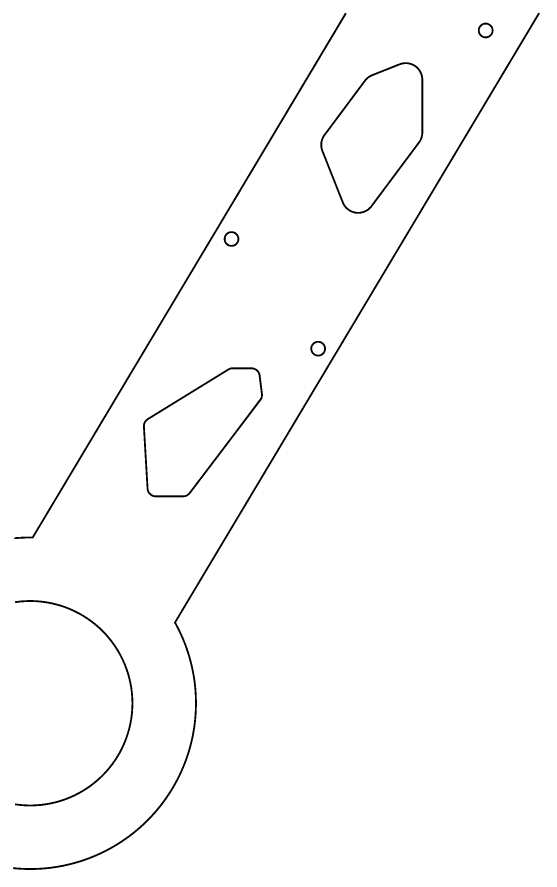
# Model space of a CAD drawing. Extents: x 0 to 533, y 0 to 326.
# Drawn here: x 437 to 531.6, y 5.6 to 160 of the extents above; entities that cross this region are included whole.
import ezdxf

# ---------------------------------------------------------------- set-up
doc = ezdxf.new("R2010")
doc.units = 0
doc.layers.get('0').update_dxf_attribs({"linetype": 'CONTINUOUS'})

msp = doc.modelspace()

# ---------------------------------------------------------------- linework, layer by layer
at = {"color": 0, "const_width": 0.3333}
for points in [[(531.463, 160.685), (465.576, 50.4229), (465.678, 50.2417), (465.971, 49.6924), (466.343, 48.9535), (466.694, 48.2067), (467.025, 47.4522), (467.333, 46.6908), (467.619, 45.9228), (467.885, 45.1486), (468.128, 44.3689), (468.35, 43.5838), (468.55, 42.7939), (468.729, 41.9999), (468.886, 41.2018), (469.021, 40.4004), (469.135, 39.596), (469.226, 38.7892), (469.296, 37.9803), (469.343, 37.1699), (469.368, 36.3582), (469.372, 35.5458), (469.354, 34.7333), (469.314, 33.9211), (469.251, 33.1096), (469.167, 32.2992), (469.061, 31.4903), (468.932, 30.6835), (468.781, 29.8793), (468.608, 29.0779), (468.412, 28.2801), (468.194, 27.4861), (467.954, 26.6964), (467.692, 25.9115), (467.481, 25.3258), (467.407, 25.1319), (467.333, 24.9381), (467.101, 24.3604), (466.775, 23.6), (466.428, 22.8508), (466.063, 22.1132), (465.678, 21.3876), (465.274, 20.6743), (464.85, 19.9735), (464.41, 19.2857), (463.951, 18.611), (463.475, 17.9499), (462.981, 17.3026), (462.471, 16.6696), (461.943, 16.051), (461.4, 15.4472), (460.84, 14.8585), (460.265, 14.2853), (459.676, 13.7278), (459.071, 13.1864), (458.45, 12.6613), (457.817, 12.1531), (457.168, 11.6618), (456.507, 11.1879), (455.832, 10.7317), (455.143, 10.2934), (454.443, 9.8734), (453.729, 9.4721), (453.004, 9.0897), (452.268, 8.7266), (451.519, 8.383), (450.76, 8.0593), (449.99, 7.7558), (449.406, 7.5408), (449.21, 7.4728), (449.014, 7.4048), (448.422, 7.2115), (447.629, 6.9728), (446.833, 6.7565), (446.033, 6.5627), (445.229, 6.3913), (444.424, 6.2422), (443.615, 6.1155), (442.804, 6.0111), (441.993, 5.9288), (441.181, 5.8687), (440.367, 5.8307), (439.554, 5.8149), (438.742, 5.821), (437.929, 5.8491), (437.119, 5.8992), (436.311, 5.9712)], [(436.522, 65.6789), (437.342, 65.7458), (438.167, 65.7903), (438.993, 65.8121), (439.617, 65.8143), (439.824, 65.8111), (496.515, 160.685)], [(436.642, 54.1118), (437.544, 54.224), (438.456, 54.2917), (439.144, 54.3144), (439.374, 54.3144), (439.603, 54.3144), (440.29, 54.2917), (441.201, 54.224), (442.106, 54.1118), (443, 53.9557), (443.883, 53.7565), (444.754, 53.5149), (445.611, 53.2311), (446.453, 52.9063), (447.278, 52.5407), (448.085, 52.1351), (448.872, 51.69), (449.638, 51.2063), (450.381, 50.6843), (451.099, 50.1249), (451.79, 49.5286), (452.293, 49.0582), (452.456, 48.896), (452.617, 48.7339), (453.088, 48.2312), (453.683, 47.539), (454.243, 46.8208), (454.765, 46.0783), (455.249, 45.3128), (455.694, 44.526), (456.1, 43.7193), (456.465, 42.8942), (456.79, 42.0522), (457.074, 41.195), (457.315, 40.3239), (457.515, 39.4406), (457.671, 38.5464), (457.783, 37.6429), (457.851, 36.7318), (457.874, 36.0439), (457.874, 35.8144), (457.874, 35.5851), (457.851, 34.8971), (457.783, 33.986), (457.671, 33.0826), (457.515, 32.1885), (457.315, 31.305), (457.074, 30.434), (456.79, 29.5768), (456.465, 28.7349), (456.1, 27.9097), (455.694, 27.1029), (455.249, 26.3161), (454.765, 25.5507), (454.243, 24.8081), (453.683, 24.09), (453.088, 23.3978), (452.617, 22.8951), (452.456, 22.7329), (452.293, 22.5708), (451.79, 22.1004), (451.099, 21.504), (450.381, 20.9446), (449.638, 20.4226), (448.872, 19.9389), (448.085, 19.4939), (447.278, 19.0883), (446.453, 18.7226), (445.611, 18.3978), (444.754, 18.114), (443.883, 17.8724), (443, 17.6732), (442.106, 17.5171), (441.201, 17.405), (440.29, 17.3372), (439.603, 17.3144), (439.374, 17.3144), (439.144, 17.3144), (438.456, 17.3372), (437.544, 17.405), (436.642, 17.5171)]]:
    msp.add_lwpolyline(points, dxfattribs=at)
at = {"color": 0}
for points in [[(531.463, 160.685), (465.576, 50.4229), (465.678, 50.2417), (465.971, 49.6924), (466.343, 48.9535), (466.694, 48.2067), (467.025, 47.4522), (467.333, 46.6908), (467.619, 45.9228), (467.885, 45.1486), (468.128, 44.3689), (468.35, 43.5838), (468.55, 42.7939), (468.729, 41.9999), (468.886, 41.2018), (469.021, 40.4004), (469.135, 39.596), (469.226, 38.7892), (469.296, 37.9803), (469.343, 37.1699), (469.368, 36.3582), (469.372, 35.5458), (469.354, 34.7333), (469.314, 33.9211), (469.251, 33.1096), (469.167, 32.2992), (469.061, 31.4903), (468.932, 30.6835), (468.781, 29.8793), (468.608, 29.0779), (468.412, 28.2801), (468.194, 27.4861), (467.954, 26.6964), (467.692, 25.9115), (467.481, 25.3258), (467.407, 25.1319), (467.333, 24.9381), (467.101, 24.3604), (466.775, 23.6), (466.428, 22.8508), (466.063, 22.1132), (465.678, 21.3876), (465.274, 20.6743), (464.85, 19.9735), (464.41, 19.2857), (463.951, 18.611), (463.475, 17.9499), (462.981, 17.3026), (462.471, 16.6696), (461.943, 16.051), (461.4, 15.4472), (460.84, 14.8585), (460.265, 14.2853), (459.676, 13.7278), (459.071, 13.1864), (458.45, 12.6613), (457.817, 12.1531), (457.168, 11.6618), (456.507, 11.1879), (455.832, 10.7317), (455.143, 10.2934), (454.443, 9.8734), (453.729, 9.4721), (453.004, 9.0897), (452.268, 8.7266), (451.519, 8.383), (450.76, 8.0593), (449.99, 7.7558), (449.406, 7.5408), (449.21, 7.4728), (449.014, 7.4048), (448.422, 7.2115), (447.629, 6.9728), (446.833, 6.7565), (446.033, 6.5627), (445.229, 6.3913), (444.424, 6.2422), (443.615, 6.1155), (442.804, 6.0111), (441.993, 5.9288), (441.181, 5.8687), (440.367, 5.8307), (439.554, 5.8149), (438.742, 5.821), (437.929, 5.8491), (437.119, 5.8992), (436.311, 5.9712)], [(436.522, 65.6789), (437.342, 65.7458), (438.167, 65.7903), (438.993, 65.8121), (439.617, 65.8143), (439.824, 65.8111), (496.515, 160.685)], [(436.642, 54.1118), (437.544, 54.224), (438.456, 54.2917), (439.144, 54.3144), (439.374, 54.3144), (439.603, 54.3144), (440.29, 54.2917), (441.201, 54.224), (442.106, 54.1118), (443, 53.9557), (443.883, 53.7565), (444.754, 53.5149), (445.611, 53.2311), (446.453, 52.9063), (447.278, 52.5407), (448.085, 52.1351), (448.872, 51.69), (449.638, 51.2063), (450.381, 50.6843), (451.099, 50.1249), (451.79, 49.5286), (452.293, 49.0582), (452.456, 48.896), (452.617, 48.7339), (453.088, 48.2312), (453.683, 47.539), (454.243, 46.8208), (454.765, 46.0783), (455.249, 45.3128), (455.694, 44.526), (456.1, 43.7193), (456.465, 42.8942), (456.79, 42.0522), (457.074, 41.195), (457.315, 40.3239), (457.515, 39.4406), (457.671, 38.5464), (457.783, 37.6429), (457.851, 36.7318), (457.874, 36.0439), (457.874, 35.8144), (457.874, 35.5851), (457.851, 34.8971), (457.783, 33.986), (457.671, 33.0826), (457.515, 32.1885), (457.315, 31.305), (457.074, 30.434), (456.79, 29.5768), (456.465, 28.7349), (456.1, 27.9097), (455.694, 27.1029), (455.249, 26.3161), (454.765, 25.5507), (454.243, 24.8081), (453.683, 24.09), (453.088, 23.3978), (452.617, 22.8951), (452.456, 22.7329), (452.293, 22.5708), (451.79, 22.1004), (451.099, 21.504), (450.381, 20.9446), (449.638, 20.4226), (448.872, 19.9389), (448.085, 19.4939), (447.278, 19.0883), (446.453, 18.7226), (445.611, 18.3978), (444.754, 18.114), (443.883, 17.8724), (443, 17.6732), (442.106, 17.5171), (441.201, 17.405), (440.29, 17.3372), (439.603, 17.3144), (439.374, 17.3144), (439.144, 17.3144), (438.456, 17.3372), (437.544, 17.405), (436.642, 17.5171)]]:
    msp.add_lwpolyline(points, dxfattribs=at)
at = {"color": 0, "const_width": 0.3333}
for points in [[(520.561, 157.565), (520.561, 157.629), (520.586, 157.818), (520.658, 158.053), (520.774, 158.265), (520.926, 158.45), (521.111, 158.603), (521.324, 158.718), (521.558, 158.79), (521.747, 158.815), (521.811, 158.815), (521.874, 158.815), (522.063, 158.79), (522.297, 158.718), (522.51, 158.603), (522.694, 158.45), (522.847, 158.265), (522.963, 158.053), (523.035, 157.818), (523.061, 157.629), (523.061, 157.565), (523.061, 157.503), (523.035, 157.314), (522.963, 157.079), (522.847, 156.867), (522.694, 156.682), (522.51, 156.529), (522.297, 156.414), (522.063, 156.342), (521.874, 156.315), (521.811, 156.315), (521.747, 156.315), (521.558, 156.342), (521.324, 156.414), (521.111, 156.529), (520.926, 156.682), (520.774, 156.867), (520.658, 157.079), (520.586, 157.314), (520.561, 157.503), (520.561, 157.565)], [(492.642, 138.655), (492.583, 138.577), (492.431, 138.33), (492.265, 137.985), (492.146, 137.625), (492.072, 137.255), (492.046, 136.877), (492.068, 136.499), (492.139, 136.123), (492.222, 135.845), (492.258, 135.755), (495.949, 126.456), (495.986, 126.362), (496.122, 126.092), (496.34, 125.758), (496.599, 125.459), (496.892, 125.197), (497.218, 124.975), (497.571, 124.798), (497.947, 124.668), (498.244, 124.602), (498.344, 124.588), (498.443, 124.575), (498.747, 124.563), (499.144, 124.59), (499.532, 124.67), (499.903, 124.799), (500.256, 124.975), (500.582, 125.197), (500.879, 125.463), (501.082, 125.689), (501.142, 125.77), (509.747, 137.312), (509.782, 137.36), (509.883, 137.511), (510.003, 137.72), (510.104, 137.937), (510.189, 138.161), (510.256, 138.39), (510.303, 138.625), (510.332, 138.864), (510.342, 139.044), (510.342, 139.106), (510.342, 148.658), (510.342, 148.75), (510.318, 149.026), (510.251, 149.386), (510.142, 149.733), (509.992, 150.063), (509.804, 150.371), (509.579, 150.656), (509.319, 150.914), (509.103, 151.087), (509.026, 151.14), (508.95, 151.192), (508.708, 151.328), (508.374, 151.475), (508.025, 151.579), (507.668, 151.64), (507.307, 151.657), (506.944, 151.632), (506.586, 151.561), (506.321, 151.481), (506.235, 151.446), (501.262, 149.474), (501.167, 149.435), (500.889, 149.293), (500.544, 149.065), (500.235, 148.792), (500.026, 148.561), (499.964, 148.478), (492.642, 138.655)], [(474.557, 119.831), (474.557, 119.894), (474.583, 120.083), (474.656, 120.318), (474.771, 120.53), (474.924, 120.715), (475.108, 120.868), (475.321, 120.983), (475.556, 121.056), (475.744, 121.081), (475.807, 121.081), (475.871, 121.081), (476.06, 121.056), (476.294, 120.983), (476.506, 120.868), (476.692, 120.715), (476.844, 120.53), (476.96, 120.318), (477.032, 120.083), (477.057, 119.894), (477.057, 119.831), (477.057, 119.768), (477.032, 119.579), (476.96, 119.345), (476.844, 119.132), (476.692, 118.947), (476.506, 118.795), (476.294, 118.679), (476.06, 118.607), (475.871, 118.581), (475.807, 118.581), (475.744, 118.581), (475.556, 118.607), (475.321, 118.679), (475.108, 118.795), (474.924, 118.947), (474.771, 119.132), (474.656, 119.345), (474.583, 119.579), (474.557, 119.768), (474.557, 119.831)], [(490.233, 99.9794), (490.233, 100.042), (490.26, 100.231), (490.332, 100.466), (490.447, 100.678), (490.6, 100.863), (490.785, 101.016), (490.997, 101.131), (491.232, 101.204), (491.421, 101.229), (491.483, 101.229), (491.547, 101.229), (491.736, 101.204), (491.971, 101.131), (492.183, 101.016), (492.368, 100.863), (492.521, 100.678), (492.636, 100.466), (492.708, 100.231), (492.733, 100.042), (492.733, 99.9794), (492.733, 99.9164), (492.708, 99.7275), (492.636, 99.4928), (492.521, 99.2806), (492.368, 99.0956), (492.183, 98.9429), (491.971, 98.8276), (491.736, 98.7549), (491.547, 98.7294), (491.483, 98.7294), (491.421, 98.7294), (491.232, 98.7549), (490.997, 98.8276), (490.785, 98.9429), (490.6, 99.0956), (490.447, 99.2806), (490.332, 99.4928), (490.26, 99.7275), (490.233, 99.9164), (490.233, 99.9794)], [(476.022, 96.4357), (475.969, 96.4357), (475.815, 96.4214), (475.613, 96.3789), (475.419, 96.3092), (475.279, 96.2401), (475.235, 96.2129), (460.664, 87.2406), (460.621, 87.2138), (460.497, 87.1215), (460.35, 86.9828), (460.224, 86.8268), (460.119, 86.6563), (460.04, 86.4733), (459.985, 86.2807), (459.956, 86.0806), (459.95, 85.9265), (459.953, 85.8756), (460.611, 74.6678), (460.613, 74.6311), (460.626, 74.5212), (460.656, 74.3794), (460.699, 74.2431), (460.753, 74.1126), (460.818, 73.9889), (460.896, 73.8725), (460.982, 73.7642), (461.079, 73.6643), (461.185, 73.5739), (461.297, 73.4933), (461.418, 73.4235), (461.546, 73.3647), (461.679, 73.3179), (461.818, 73.2838), (461.961, 73.2628), (462.071, 73.2556), (462.108, 73.2556), (467.039, 73.2556), (467.083, 73.2556), (467.214, 73.2658), (467.385, 73.2957), (467.549, 73.3447), (467.707, 73.4121), (467.856, 73.4969), (467.994, 73.5985), (468.121, 73.7161), (468.208, 73.8142), (468.235, 73.8489), (481.019, 90.6985), (481.064, 90.7563), (481.172, 90.9461), (481.274, 91.216), (481.321, 91.5001), (481.322, 91.719), (481.314, 91.7908), (480.899, 95.1213), (480.89, 95.1901), (480.839, 95.3933), (480.732, 95.6435), (480.586, 95.8671), (480.403, 96.06), (480.189, 96.2178), (479.949, 96.3358), (479.688, 96.41), (479.479, 96.4357), (479.41, 96.4357), (476.022, 96.4357)]]:
    msp.add_lwpolyline(points, close=True, dxfattribs=at)
at = {"color": 0}
for points in [[(520.561, 157.565), (520.561, 157.629), (520.586, 157.818), (520.658, 158.053), (520.774, 158.265), (520.926, 158.45), (521.111, 158.603), (521.324, 158.718), (521.558, 158.79), (521.747, 158.815), (521.811, 158.815), (521.874, 158.815), (522.063, 158.79), (522.297, 158.718), (522.51, 158.603), (522.694, 158.45), (522.847, 158.265), (522.963, 158.053), (523.035, 157.818), (523.061, 157.629), (523.061, 157.565), (523.061, 157.503), (523.035, 157.314), (522.963, 157.079), (522.847, 156.867), (522.694, 156.682), (522.51, 156.529), (522.297, 156.414), (522.063, 156.342), (521.874, 156.315), (521.811, 156.315), (521.747, 156.315), (521.558, 156.342), (521.324, 156.414), (521.111, 156.529), (520.926, 156.682), (520.774, 156.867), (520.658, 157.079), (520.586, 157.314), (520.561, 157.503), (520.561, 157.565)], [(492.642, 138.655), (492.583, 138.577), (492.431, 138.33), (492.265, 137.985), (492.146, 137.625), (492.072, 137.255), (492.046, 136.877), (492.068, 136.499), (492.139, 136.123), (492.222, 135.845), (492.258, 135.755), (495.949, 126.456), (495.986, 126.362), (496.122, 126.092), (496.34, 125.758), (496.599, 125.459), (496.892, 125.197), (497.218, 124.975), (497.571, 124.798), (497.947, 124.668), (498.244, 124.602), (498.344, 124.588), (498.443, 124.575), (498.747, 124.563), (499.144, 124.59), (499.532, 124.67), (499.903, 124.799), (500.256, 124.975), (500.582, 125.197), (500.879, 125.463), (501.082, 125.689), (501.142, 125.77), (509.747, 137.312), (509.782, 137.36), (509.883, 137.511), (510.003, 137.72), (510.104, 137.937), (510.189, 138.161), (510.256, 138.39), (510.303, 138.625), (510.332, 138.864), (510.342, 139.044), (510.342, 139.106), (510.342, 148.658), (510.342, 148.75), (510.318, 149.026), (510.251, 149.386), (510.142, 149.733), (509.992, 150.063), (509.804, 150.371), (509.579, 150.656), (509.319, 150.914), (509.103, 151.087), (509.026, 151.14), (508.95, 151.192), (508.708, 151.328), (508.374, 151.475), (508.025, 151.579), (507.668, 151.64), (507.307, 151.657), (506.944, 151.632), (506.586, 151.561), (506.321, 151.481), (506.235, 151.446), (501.262, 149.474), (501.167, 149.435), (500.889, 149.293), (500.544, 149.065), (500.235, 148.792), (500.026, 148.561), (499.964, 148.478), (492.642, 138.655)], [(474.557, 119.831), (474.557, 119.894), (474.583, 120.083), (474.656, 120.318), (474.771, 120.53), (474.924, 120.715), (475.108, 120.868), (475.321, 120.983), (475.556, 121.056), (475.744, 121.081), (475.807, 121.081), (475.871, 121.081), (476.06, 121.056), (476.294, 120.983), (476.506, 120.868), (476.692, 120.715), (476.844, 120.53), (476.96, 120.318), (477.032, 120.083), (477.057, 119.894), (477.057, 119.831), (477.057, 119.768), (477.032, 119.579), (476.96, 119.345), (476.844, 119.132), (476.692, 118.947), (476.506, 118.795), (476.294, 118.679), (476.06, 118.607), (475.871, 118.581), (475.807, 118.581), (475.744, 118.581), (475.556, 118.607), (475.321, 118.679), (475.108, 118.795), (474.924, 118.947), (474.771, 119.132), (474.656, 119.345), (474.583, 119.579), (474.557, 119.768), (474.557, 119.831)], [(490.233, 99.9794), (490.233, 100.042), (490.26, 100.231), (490.332, 100.466), (490.447, 100.678), (490.6, 100.863), (490.785, 101.016), (490.997, 101.131), (491.232, 101.204), (491.421, 101.229), (491.483, 101.229), (491.547, 101.229), (491.736, 101.204), (491.971, 101.131), (492.183, 101.016), (492.368, 100.863), (492.521, 100.678), (492.636, 100.466), (492.708, 100.231), (492.733, 100.042), (492.733, 99.9794), (492.733, 99.9164), (492.708, 99.7275), (492.636, 99.4928), (492.521, 99.2806), (492.368, 99.0956), (492.183, 98.9429), (491.971, 98.8276), (491.736, 98.7549), (491.547, 98.7294), (491.483, 98.7294), (491.421, 98.7294), (491.232, 98.7549), (490.997, 98.8276), (490.785, 98.9429), (490.6, 99.0956), (490.447, 99.2806), (490.332, 99.4928), (490.26, 99.7275), (490.233, 99.9164), (490.233, 99.9794)], [(476.022, 96.4357), (475.969, 96.4357), (475.815, 96.4214), (475.613, 96.3789), (475.419, 96.3092), (475.279, 96.2401), (475.235, 96.2129), (460.664, 87.2406), (460.621, 87.2138), (460.497, 87.1215), (460.35, 86.9828), (460.224, 86.8268), (460.119, 86.6563), (460.04, 86.4733), (459.985, 86.2807), (459.956, 86.0806), (459.95, 85.9265), (459.953, 85.8756), (460.611, 74.6678), (460.613, 74.6311), (460.626, 74.5212), (460.656, 74.3794), (460.699, 74.2431), (460.753, 74.1126), (460.818, 73.9889), (460.896, 73.8725), (460.982, 73.7642), (461.079, 73.6643), (461.185, 73.5739), (461.297, 73.4933), (461.418, 73.4235), (461.546, 73.3647), (461.679, 73.3179), (461.818, 73.2838), (461.961, 73.2628), (462.071, 73.2556), (462.108, 73.2556), (467.039, 73.2556), (467.083, 73.2556), (467.214, 73.2658), (467.385, 73.2957), (467.549, 73.3447), (467.707, 73.4121), (467.856, 73.4969), (467.994, 73.5985), (468.121, 73.7161), (468.208, 73.8142), (468.235, 73.8489), (481.019, 90.6985), (481.064, 90.7563), (481.172, 90.9461), (481.274, 91.216), (481.321, 91.5001), (481.322, 91.719), (481.314, 91.7908), (480.899, 95.1213), (480.89, 95.1901), (480.839, 95.3933), (480.732, 95.6435), (480.586, 95.8671), (480.403, 96.06), (480.189, 96.2178), (479.949, 96.3358), (479.688, 96.41), (479.479, 96.4357), (479.41, 96.4357), (476.022, 96.4357)]]:
    msp.add_lwpolyline(points, close=True, dxfattribs=at)

doc.saveas('drawing.dxf')
